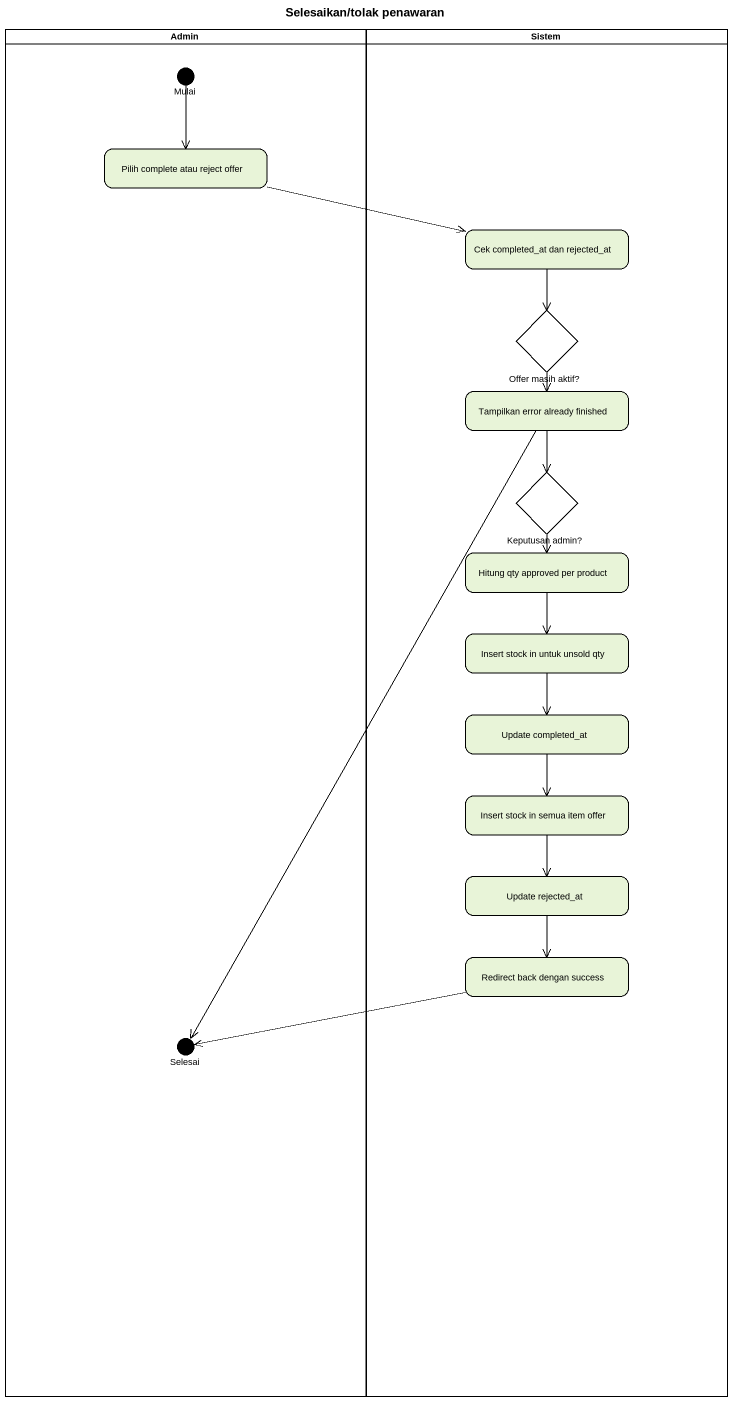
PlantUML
@startuml
title Selesaikan/tolak penawaran
hide empty description
state Admin <<partition>> {
  state Mulai <<choice>>
  state "Pilih complete atau reject offer" as Pilih_complete_atau_reject
  state Selesai <<choice>>
}
state Sistem <<partition>> {
  state "Cek completed_at dan rejected_at" as Cek_completed_at_dan
  state "Offer masih aktif?" as Offer_masih_aktif <<choice>>
  state "Tampilkan error already finished" as Tampilkan_error_already
  state "Keputusan admin?" as Keputusan_admin <<choice>>
  state "Hitung qty approved per product" as Hitung_qty_approved_per
  state "Insert stock in untuk unsold qty" as Insert_stock_in_untuk
  state "Update completed_at" as Update_completed_at
  state "Insert stock in semua item offer" as Insert_stock_in_semua_item
  state "Update rejected_at" as Update_rejected_at
  state "Redirect back dengan success" as Redirect_back_dengan_success
}
Mulai --> Pilih_complete_atau_reject
Pilih_complete_atau_reject -right-> Cek_completed_at_dan
Cek_completed_at_dan --> Offer_masih_aktif
Offer_masih_aktif --> Tampilkan_error_already
Offer_masih_aktif --> Keputusan_admin
Tampilkan_error_already --> Keputusan_admin
Tampilkan_error_already --> Selesai
Keputusan_admin --> Hitung_qty_approved_per
Keputusan_admin --> Insert_stock_in_semua_item
Hitung_qty_approved_per --> Insert_stock_in_untuk
Insert_stock_in_untuk --> Update_completed_at
Update_completed_at --> Redirect_back_dengan_success
Insert_stock_in_semua_item --> Update_rejected_at
Update_rejected_at --> Redirect_back_dengan_success
Update_rejected_at --> Redirect_back_dengan_success
Redirect_back_dengan_success -left-> Selesai
@enduml
